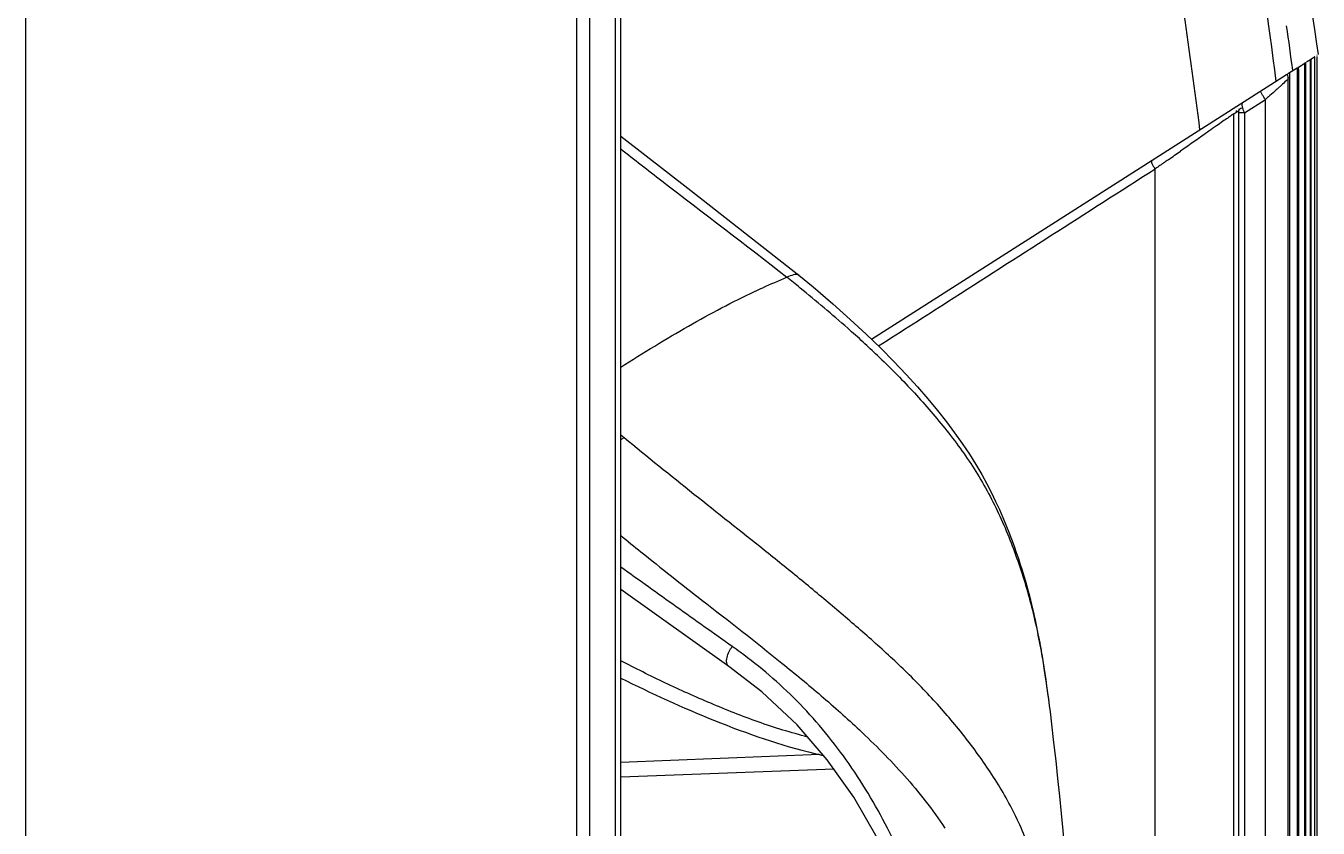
# Model space of a CAD drawing. Header units: millimetres. Extents: x -73584 to -37571, y -61249 to -50748.
# Drawn here: x -48297.5 to -48232.3, y -54548.9 to -54508.5 of the extents above; entities that cross this region are included whole.
import ezdxf

# ---------------------------------------------------------------- set-up
doc = ezdxf.new("R2010")
doc.units = ezdxf.units.MM
doc.header["$LTSCALE"] = 200
doc.layers.add('DIM', color=3, linetype='Continuous')
doc.layers.add('SOLID_1', color=7, linetype='Continuous')

# ---------------------------------------------------------------- blocks, each defined once
blk = doc.blocks.new('5569')
at = {"color": 7, "linetype": 'Continuous'}
for p, q in [((-46066.839, -55184.216), (-46066.839, -54684.316)), ((-46036.839, -55050.315), (-46036.839, -54818.218)), ((-46037.101, -55042.922), (-46037.101, -54825.611)), ((-46039.052, -55041.77), (-46039.052, -54826.763)), ((-46038.402, -55041.77), (-46038.402, -54826.763)), ((-46002.665, -54834.086), (-46002.351, -54833.885)), ((-46002.664, -54834.205), (-46002.664, -54834.085)), ((-46002.347, -54917.2), (-46002.347, -54833.889)), ((-46002.305, -54833.863), (-46002.305, -54917.137)), ((-46002.302, -54917.135), (-46002.302, -54833.855)), ((-46002.258, -54833.826), (-46002.059, -54833.7)), ((-46002.052, -54833.703), (-46002.055, -54833.705)), ((-46002.055, -54916.77), (-46002.055, -54833.705)), ((-46002.038, -54833.695), (-46002.038, -54916.744)), ((-46002.037, -54916.743), (-46002.037, -54833.685)), ((-46002.036, -54833.685), (-46001.849, -54833.566)), ((-46001.846, -54916.464), (-46001.846, -54833.572)), ((-46001.734, -54833.492), (-46001.72, -54833.484)), ((-46001.718, -54916.275), (-46001.718, -54833.559)), ((-46024.198, -54847.81), (-46003.265, -54834.468)), ((-46003.177, -54918.462), (-46003.177, -54834.688)), ((-46003.111, -54834.371), (-46003.111, -54918.359)), ((-46003.109, -54834.369), (-46002.723, -54834.123)), ((-46003.105, -54918.354), (-46003.105, -54834.367)), ((-46002.668, -54834.213), (-46002.72, -54834.232)), ((-46002.72, -54917.76), (-46002.72, -54834.232)), ((-46002.668, -54834.213), (-46002.668, -54917.681)), ((-46002.664, -54917.677), (-46002.664, -54834.268)), ((-46003.528, -54835.005), (-46003.696, -54835.157)), ((-46005.387, -54836.403), (-46004.33, -54835.729)), ((-46004.33, -54919.528), (-46004.33, -54835.729)), ((-46005.93, -54836.443), (-46005.678, -54836.282)), ((-46005.93, -54924.119), (-46005.93, -54836.443)), ((-46005.675, -54923.191), (-46005.675, -54836.403)), ((-46005.387, -54836.403), (-46005.675, -54836.403)), ((-46005.387, -54836.403), (-46005.387, -54921.357)), ((-46009.818, -54839.17), (-46009.902, -54839.229)), ((-46009.902, -54839.229), (-46009.902, -55029.304))]:
    blk.add_line(p, q, dxfattribs=at)
blk.add_lwpolyline([(-46001.956, -54831.559), (-46001.859, -54832.203), (-46001.753, -54832.915), (-46001.672, -54833.46)], dxfattribs=at)
for centre, radius, start, end in [((-46292.501, -54873.17), 287.124, 7.18621, 9.56118), ((-46291.897, -54872.951), 291.525, 7.62519, 8.07293), ((-46017.575, -54834.545), 14.912, 1.30366, 1.74853), ((-46005.148, -54835.018), 1.998, 9.50467, 11.26141), ((-46016.912, -54834.569), 14.196, 1.33618, 1.8002), ((-45944.693, -54899.875), 87.577, 131.99292, 132.20716), ((-45997.347, -54843.177), 10.21, 132.5932, 133.15287), ((-45993.466, -54847.414), 15.955, 131.80753, 132.55724), ((-46005.307, -54836.367), 0.503, 170.44183, 179.93331), ((-46005.184, -54836.269), 0.494, 172.29947, 181.55055), ((-46019.635, -54841.08), 14.996, 18.17433, 19.18909), ((-46193.337, -54574.25), 322.274, 304.84223, 304.97448)]:
    blk.add_arc(centre, radius, start, end, dxfattribs=at)
for points, knots in [([(-46010.81, -54798.07), (-46008.532, -54807.141), (-46005.983, -54819.372), (-46004.197, -54831.716), (-46003.801, -54834.81)], [0, 0, 0, 0, 0.749928, 1, 1, 1, 1]), ([(-46002.671, -54834.09), (-46002.67, -54834.091), (-46002.669, -54834.086), (-46002.665, -54834.087), (-46002.665, -54834.086)], [0, 0, 0, 0, 0.623639, 1, 1, 1, 1]), ([(-46002.305, -54833.863), (-46002.308, -54833.864), (-46002.316, -54833.872), (-46002.333, -54833.875), (-46002.341, -54833.885), (-46002.347, -54833.889)], [0, 0, 0, 0, 0.255351, 0.595693, 1, 1, 1, 1]), ([(-46002.055, -54833.705), (-46002.056, -54833.706), (-46002.058, -54833.703), (-46002.058, -54833.701), (-46002.059, -54833.7)], [0, 0, 0, 0, 0.261024, 1, 1, 1, 1]), ([(-46002.038, -54833.695), (-46002.037, -54833.694), (-46002.037, -54833.69), (-46002.037, -54833.687), (-46002.037, -54833.685)], [0, 0, 0, 0, 0.308911, 1, 1, 1, 1]), ([(-46001.846, -54833.572), (-46001.846, -54833.573), (-46001.848, -54833.569), (-46001.848, -54833.567), (-46001.849, -54833.566)], [0, 0, 0, 0, 0.238726, 1, 1, 1, 1]), ([(-46001.72, -54833.484), (-46001.72, -54833.486), (-46001.72, -54833.487), (-46001.719, -54833.492), (-46001.718, -54833.491)], [0, 0, 0, 0, 0.764885, 1, 1, 1, 1]), ([(-46003.177, -54834.688), (-46003.182, -54834.693), (-46003.218, -54834.725), (-46003.254, -54834.758), (-46003.285, -54834.786)], [0, 0, 0, 0, 0.137046, 1, 1, 1, 1]), ([(-46003.244, -54834.468), (-46003.233, -54834.458), (-46003.192, -54834.422), (-46003.146, -54834.39), (-46003.111, -54834.371)], [0, 0, 0, 0, 0.267018, 1, 1, 1, 1]), ([(-46003.244, -54834.468), (-46003.228, -54834.479), (-46003.209, -54834.539), (-46003.196, -54834.591), (-46003.188, -54834.628)], [0, 0, 0, 0, 0.34817, 1, 1, 1, 1]), ([(-46004.33, -54835.729), (-46004.363, -54835.678), (-46004.411, -54835.601), (-46004.471, -54835.503), (-46004.511, -54835.438), (-46004.54, -54835.386), (-46004.566, -54835.345), (-46004.572, -54835.324), (-46004.584, -54835.309), (-46004.581, -54835.307)], [0, 0, 0, 0, 0.371385, 0.54993, 0.707345, 0.833227, 0.92462, 0.980461, 1, 1, 1, 1]), ([(-46003.696, -54835.157), (-46003.728, -54835.186), (-46003.863, -54835.308), (-46003.999, -54835.429), (-46004.102, -54835.521)], [0, 0, 0, 0, 0.239933, 1, 1, 1, 1]), ([(-46005.472, -54836.151), (-46005.489, -54836.101), (-46005.513, -54836.017), (-46005.506, -54835.923), (-46005.488, -54835.894)], [0, 0, 0, 0, 0.605495, 1, 1, 1, 1]), ([(-46005.93, -54836.443), (-46005.97, -54836.468), (-46006.07, -54836.541), (-46006.255, -54836.673), (-46006.507, -54836.849), (-46006.695, -54836.981), (-46006.799, -54837.053)], [0, 0, 0, 0, 0.132441, 0.350468, 0.642751, 1, 1, 1, 1]), ([(-46005.614, -54836.204), (-46005.623, -54836.209), (-46005.65, -54836.229), (-46005.674, -54836.259), (-46005.678, -54836.282)], [0, 0, 0, 0, 0.303951, 1, 1, 1, 1]), ([(-46005.675, -54836.403), (-46005.675, -54836.372), (-46005.676, -54836.332), (-46005.678, -54836.292), (-46005.678, -54836.282)], [0, 0, 0, 0, 0.763402, 1, 1, 1, 1]), ([(-46005.472, -54836.151), (-46005.485, -54836.154), (-46005.534, -54836.165), (-46005.583, -54836.184), (-46005.614, -54836.204)], [0, 0, 0, 0, 0.264113, 1, 1, 1, 1]), ([(-46006.799, -54837.053), (-46006.929, -54837.144), (-46007.532, -54837.567), (-46008.133, -54837.993), (-46008.606, -54838.324)], [0, 0, 0, 0, 0.216393, 1, 1, 1, 1]), ([(-46023.846, -54848.149), (-46022.682, -54847.405), (-46018.034, -54844.432), (-46013.388, -54841.455), (-46009.902, -54839.229)], [0, 0, 0, 0, 0.250414, 1, 1, 1, 1]), ([(-46010.072, -54838.807), (-46010.084, -54838.815), (-46010.079, -54838.875), (-46010.047, -54838.958), (-46009.985, -54839.089), (-46009.932, -54839.181), (-46009.902, -54839.229)], [0, 0, 0, 0, 0.091368, 0.309052, 0.635259, 1, 1, 1, 1]), ([(-46009.216, -54838.749), (-46009.266, -54838.784), (-46009.467, -54838.924), (-46009.667, -54839.064), (-46009.818, -54839.17)], [0, 0, 0, 0, 0.247763, 1, 1, 1, 1])]:
    blk.add_open_spline(points, degree=3, knots=knots, dxfattribs=at)
for points in [[(-46002.038, -54833.695), (-46002.043, -54833.697), (-46002.048, -54833.699), (-46002.052, -54833.703)], [(-46003.265, -54834.468), (-46003.259, -54834.464), (-46003.251, -54834.464), (-46003.245, -54834.467)]]:
    blk.add_open_spline(points, degree=3, dxfattribs=at)
at = {"layer": 'SOLID_1', "color": 7, "linetype": 'Continuous'}
for p, q in [((-46027.857, -54844.579), (-46027.857, -54844.578)), ((-46036.666, -54852.785), (-46036.839, -54852.641)), ((-46031.384, -54864.312), (-46036.839, -54860.432)), ((-46031.385, -54864.314), (-46031.39, -54864.311)), ((-46015.447, -54864.736), (-46015.416, -54864.947)), ((-46015.416, -54864.947), (-46015.388, -54865.142)), ((-46015.388, -54865.142), (-46015.35, -54865.412)), ((-46015.35, -54865.412), (-46015.316, -54865.662)), ((-46015.316, -54865.662), (-46015.274, -54865.978)), ((-46015.274, -54865.978), (-46015.235, -54866.281)), ((-46015.235, -54866.281), (-46015.194, -54866.607)), ((-46015.194, -54866.606), (-46015.12, -54867.22)), ((-46026.817, -54868.754), (-46036.839, -54869.152)), ((-46026.084, -54869.497), (-46036.839, -54869.895))]:
    blk.add_line(p, q, dxfattribs=at)
for points in [[(-46036.839, -54837.566), (-46033.313, -54840.318), (-46027.857, -54844.579)], [(-46027.857, -54844.579), (-46027.135, -54845.178), (-46026.149, -54846.022), (-46025.264, -54846.81), (-46024.463, -54847.553), (-46023.73, -54848.262), (-46023.061, -54848.94), (-46022.445, -54849.592), (-46021.878, -54850.219), (-46021.354, -54850.825), (-46020.87, -54851.411), (-46020.421, -54851.978), (-46020.004, -54852.53), (-46019.616, -54853.074), (-46019.257, -54853.606), (-46018.929, -54854.128), (-46018.634, -54854.632), (-46018.374, -54855.107), (-46018.142, -54855.559), (-46017.935, -54855.986), (-46017.748, -54856.395), (-46017.575, -54856.792), (-46017.416, -54857.175), (-46017.269, -54857.545), (-46017.133, -54857.901), (-46017.009, -54858.24), (-46016.895, -54858.564), (-46016.79, -54858.873), (-46016.692, -54859.169), (-46016.601, -54859.456), (-46016.516, -54859.734), (-46016.437, -54860.005), (-46016.362, -54860.266), (-46016.294, -54860.516), (-46016.231, -54860.753), (-46016.174, -54860.976), (-46016.122, -54861.188), (-46016.073, -54861.389), (-46016.029, -54861.582), (-46015.986, -54861.771), (-46015.946, -54861.955), (-46015.907, -54862.137), (-46015.869, -54862.317), (-46015.834, -54862.492), (-46015.8, -54862.662), (-46015.769, -54862.823), (-46015.74, -54862.976), (-46015.713, -54863.122), (-46015.687, -54863.262), (-46015.663, -54863.398), (-46015.64, -54863.529), (-46015.618, -54863.657), (-46015.597, -54863.783), (-46015.577, -54863.907), (-46015.557, -54864.03), (-46015.537, -54864.152), (-46015.518, -54864.273), (-46015.499, -54864.392), (-46015.481, -54864.509), (-46015.447, -54864.736)], [(-46022.512, -54876.068), (-46022.888, -54875.095), (-46023.903, -54872.96), (-46025.094, -54870.9), (-46026.423, -54869.015), (-46027.938, -54867.262), (-46029.719, -54865.593), (-46031.39, -54864.311)], [(-46015.12, -54867.22), (-46015.011, -54868.149), (-46014.908, -54869.064), (-46014.811, -54869.965), (-46014.72, -54870.851), (-46014.634, -54871.723), (-46014.554, -54872.58), (-46014.48, -54873.419), (-46014.41, -54874.242), (-46014.345, -54875.047), (-46014.285, -54875.839), (-46014.229, -54876.616), (-46014.175, -54877.391), (-46014.124, -54878.171), (-46014.074, -54878.975), (-46014.023, -54879.827), (-46013.97, -54880.73), (-46013.913, -54881.694), (-46013.869, -54882.472)]]:
    blk.add_lwpolyline(points, dxfattribs=at)
for centre, radius, start, end in [((-46095.974, -54929.038), 108.038, 50.87178, 51.33064), ((-46058.233, -54884.701), 49.801, 46.41788, 47.54293), ((-46034.87, -54856.054), 3.732, 118.75336, 121.88751), ((-46020.214, -54839.984), 29.517, 256.59998, 257.07462), ((-46019.904, -54838.628), 30.909, 257.07617, 257.46822)]:
    blk.add_arc(centre, radius, start, end, dxfattribs=at)
for points, knots in [([(-46036.839, -54838.211), (-46036.154, -54838.754), (-46033.369, -54840.918), (-46030.54, -54843.026), (-46028.469, -54844.686)], [0, 0, 0, 0, 0.247649, 1, 1, 1, 1]), ([(-46030.087, -54845.401), (-46029.952, -54845.337), (-46029.417, -54845.089), (-46028.877, -54844.853), (-46028.47, -54844.686)], [0, 0, 0, 0, 0.253774, 1, 1, 1, 1]), ([(-46027.857, -54844.579), (-46027.891, -54844.552), (-46027.992, -54844.532), (-46028.201, -54844.576), (-46028.36, -54844.641), (-46028.47, -54844.686)], [0, 0, 0, 0, 0.201223, 0.444061, 1, 1, 1, 1]), ([(-46036.838, -54849.228), (-46036.273, -54848.862), (-46035.148, -54848.153), (-46033.449, -54847.158), (-46031.775, -54846.228), (-46030.65, -54845.661), (-46030.087, -54845.401)], [0, 0, 0, 0, 0.259949, 0.51378, 0.760454, 1, 1, 1, 1]), ([(-46024.614, -54847.959), (-46024.873, -54847.722), (-46025.913, -54846.789), (-46026.983, -54845.89), (-46027.796, -54845.229)], [0, 0, 0, 0, 0.25055, 1, 1, 1, 1]), ([(-46023.9, -54848.626), (-46023.297, -54849.201), (-46022.118, -54850.386), (-46020.468, -54852.284), (-46019.217, -54853.983), (-46018.354, -54855.444), (-46017.584, -54856.974), (-46016.945, -54858.573), (-46016.413, -54860.212), (-46015.959, -54861.885), (-46015.539, -54864.018), (-46015.3, -54865.741), (-46015.194, -54866.606)], [0, 0, 0, 0, 0.121987, 0.24458, 0.368025, 0.430302, 0.492891, 0.618732, 0.681943, 0.745302, 0.872427, 1, 1, 1, 1]), ([(-46014.442, -54881.634), (-46014.53, -54880.809), (-46014.743, -54879.162), (-46015.218, -54876.716), (-46015.779, -54874.715), (-46016.344, -54873.155), (-46016.832, -54872.016), (-46017.397, -54870.924), (-46018.031, -54869.882), (-46018.712, -54868.882), (-46019.666, -54867.605), (-46020.943, -54866.099), (-46022.584, -54864.422), (-46024.299, -54862.856), (-46026.052, -54861.355), (-46027.819, -54859.882), (-46030.186, -54857.977), (-46033.155, -54855.637), (-46035.502, -54853.744), (-46036.666, -54852.783)], [0, 0, 0, 0, 0.065877, 0.131728, 0.197645, 0.230622, 0.263376, 0.295912, 0.328174, 0.360158, 0.391894, 0.454703, 0.516693, 0.578039, 0.639018, 0.699868, 0.760673, 0.880214, 1, 1, 1, 1]), ([(-46036.84, -54857.708), (-46036.502, -54857.984), (-46035.147, -54859.081), (-46033.776, -54860.158), (-46032.746, -54860.963)], [0, 0, 0, 0, 0.250231, 1, 1, 1, 1]), ([(-46031.218, -54863.305), (-46032.16, -54862.639), (-46034.036, -54861.306), (-46035.909, -54859.97), (-46036.839, -54859.299)], [0, 0, 0, 0, 0.50133, 1, 1, 1, 1]), ([(-46032.745, -54860.962), (-46031.397, -54862.015), (-46029.366, -54863.588), (-46026.721, -54865.777), (-46025.433, -54866.921), (-46024.804, -54867.514)], [0, 0, 0, 0, 0.498278, 0.748263, 1, 1, 1, 1]), ([(-46031.39, -54864.311), (-46031.416, -54864.292), (-46031.462, -54864.238), (-46031.499, -54864.129), (-46031.504, -54863.998), (-46031.474, -54863.8), (-46031.382, -54863.561), (-46031.276, -54863.385), (-46031.218, -54863.305)], [0, 0, 0, 0, 0.087535, 0.188513, 0.307525, 0.442143, 0.730733, 1, 1, 1, 1]), ([(-46027.408, -54867.871), (-46028.252, -54867.65), (-46029.501, -54867.273), (-46031.117, -54866.658), (-46032.69, -54866.017), (-46034.605, -54865.154), (-46036.103, -54864.406), (-46036.84, -54864.021)], [0, 0, 0, 0, 0.256551, 0.382762, 0.507996, 0.755727, 1, 1, 1, 1]), ([(-46021.726, -54876.299), (-46022.201, -54874.989), (-46023.29, -54872.474), (-46025.029, -54869.551), (-46026.64, -54867.461), (-46027.938, -54866.034), (-46029.329, -54864.742), (-46030.312, -54863.956), (-46030.819, -54863.589)], [0, 0, 0, 0, 0.263538, 0.517202, 0.641089, 0.762135, 0.881589, 1, 1, 1, 1]), ([(-46036.843, -54864.893), (-46035.295, -54865.667), (-46032.104, -54867.122), (-46028.782, -54868.289), (-46027.056, -54868.7)], [0, 0, 0, 0, 0.493799, 1, 1, 1, 1]), ([(-46024.803, -54867.513), (-46024.412, -54867.882), (-46023.639, -54868.635), (-46022.521, -54869.819), (-46021.458, -54871.088), (-46020.806, -54871.993), (-46020.495, -54872.463)], [0, 0, 0, 0, 0.245224, 0.491982, 0.742642, 1, 1, 1, 1])]:
    blk.add_open_spline(points, degree=3, knots=knots, dxfattribs=at)
blk.add_open_spline([(-46030.819, -54863.589), (-46030.951, -54863.493), (-46031.084, -54863.399), (-46031.218, -54863.305)], degree=3, dxfattribs=at)
blk = doc.blocks.new('*U670')
at = {"layer": 'DIM', "color": 3}
blk.add_blockref('5569', (46037.067, 54931.016), dxfattribs=at)
blk = doc.blocks.new('*U671')
at = {"layer": 'DIM', "color": 0, "linetype": 'ByBlock', "lineweight": -2, "transparency": 16777216}
blk.add_blockref('*U670', (0, 500), dxfattribs=at)

msp = doc.modelspace()

# ---------------------------------------------------------------- block references
at = {"layer": 'DIM', "color": 3}
msp.add_blockref('*U671', (-48267.725, -55107.458), dxfattribs=at)

doc.saveas('drawing.dxf')
